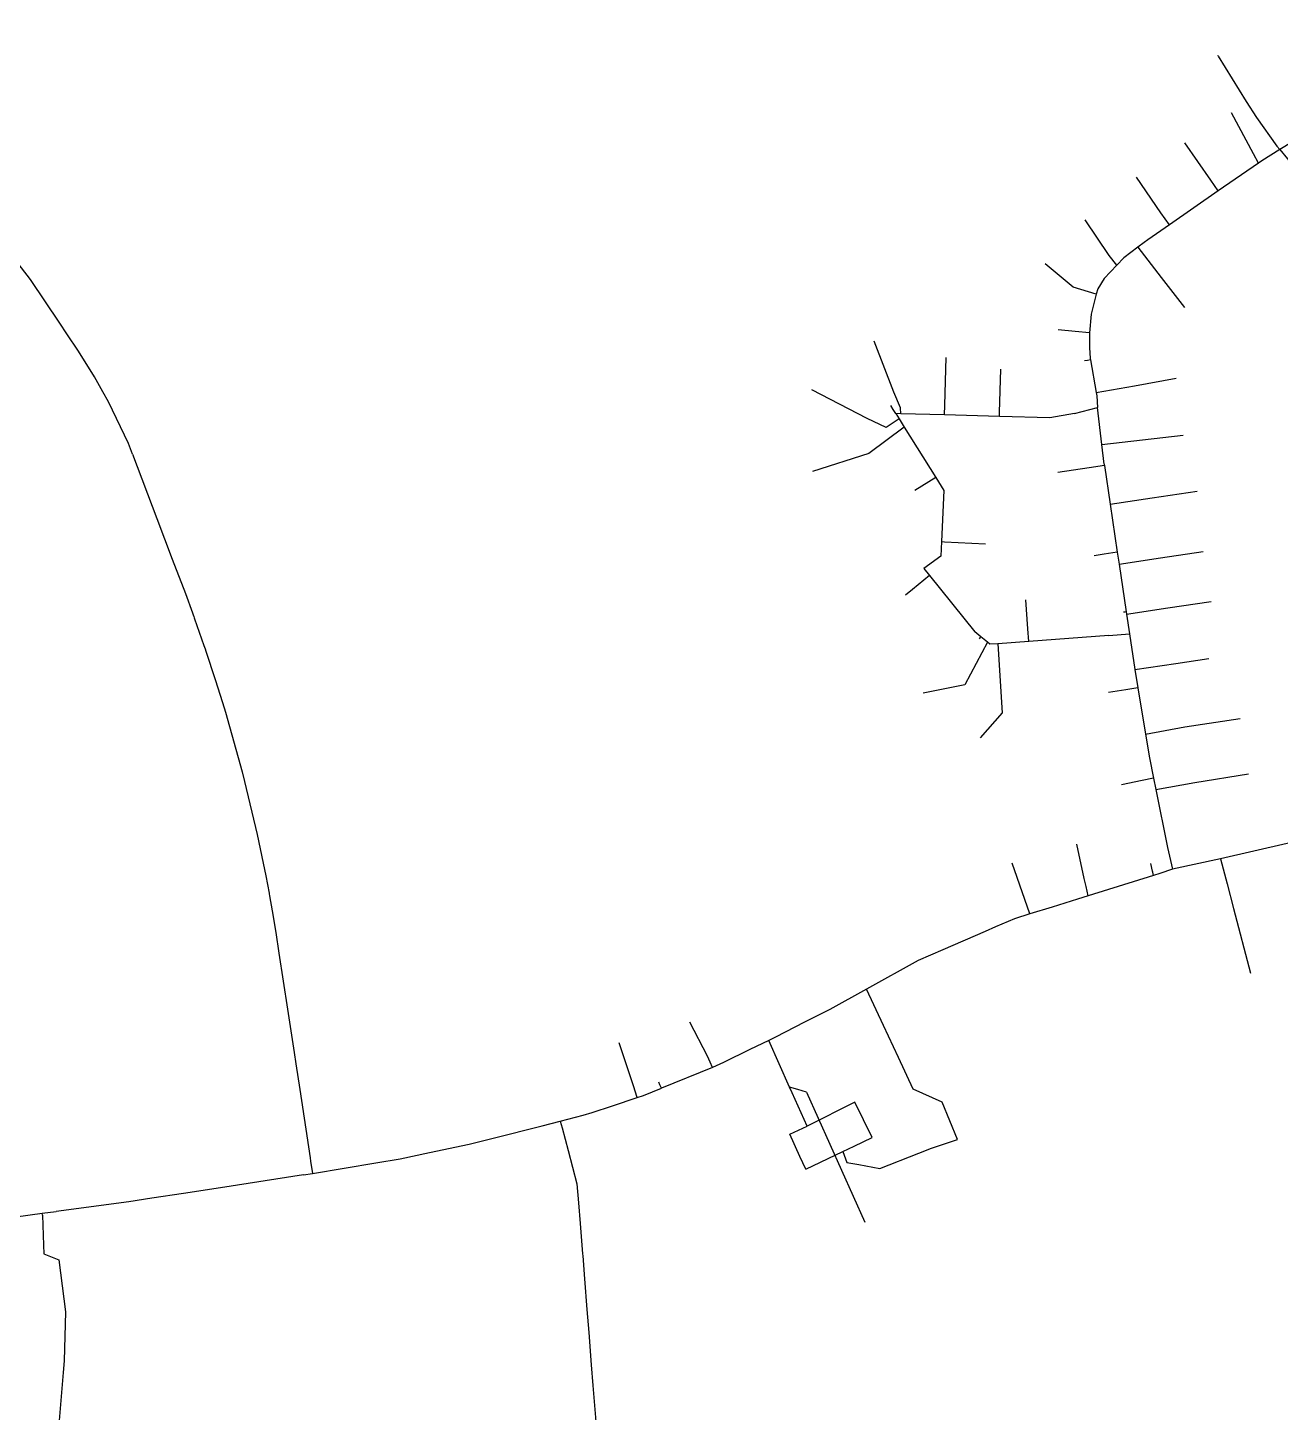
# Model space of a CAD drawing. Header units: inches. Extents: x 1024943 to 1043005, y 1856303 to 1868730.
# Drawn here: x 1028786 to 1030406, y 1859317 to 1861108 of the extents above; entities that cross this region are included whole.
import ezdxf

# ---------------------------------------------------------------- set-up
doc = ezdxf.new("R2010")
doc.units = ezdxf.units.IN
doc.header["$MEASUREMENT"] = 0
doc.layers.add('Water_Network', color=130, linetype='Continuous')

msp = doc.modelspace()

# ---------------------------------------------------------------- linework, layer by layer
at = {"layer": 'Water_Network', "elevation": 0}
for points in [[(1030655.2, 1861107.9), (1030653, 1861106.5), (1030649.3, 1861104.1), (1030588.8, 1861065.2), (1030579.5, 1861059.2), (1030525.9, 1861024.6), (1030513.5, 1861016.6), (1030496.8, 1861005.9), (1030405, 1860950.2)], [(1030325.3, 1861071.2), (1030324.9, 1861071.9)], [(1030325.3, 1861071.2), (1030361.5, 1861012.4), (1030375.1, 1860991.6), (1030401.4, 1860954.6), (1030405, 1860950.2)], [(1030371.3, 1860944.8), (1030342.5, 1860997.9)], [(1030316, 1860910.6), (1030282.3, 1860959.1)], [(1030377.7, 1860932.8), (1030371.3, 1860944.8)], [(1030405, 1860950.2), (1030382, 1860935.8)], [(1030405, 1860950.2), (1030444.7, 1860902), (1030458.3, 1860882.4)], [(1030382, 1860935.8), (1030377.7, 1860932.8), (1030325.6, 1860896.7), (1030262.3, 1860852.8), (1030234.6, 1860833.6), (1030229.6, 1860830.2), (1030221.7, 1860824.2), (1030203.6, 1860810.3), (1030194.5, 1860800.8), (1030177.8, 1860783.3), (1030169.6, 1860770.1), (1030167.8, 1860763.3), (1030161.1, 1860737.5), (1030158.8, 1860713.2), (1030158.8, 1860694.3), (1030159.9, 1860679.8), (1030160.2, 1860678.2)], [(1030251.4, 1860868.5), (1030219.6, 1860914.4)], [(1030325.6, 1860896.7), (1030316, 1860910.6)], [(1030184.4, 1860813.2), (1030153.3, 1860859.2)], [(1030262.3, 1860852.8), (1030251.4, 1860868.5)], [(1028916.3, 1860570), (1028890.4, 1860623.8), (1028883.3, 1860636.7), (1028872.5, 1860656.3), (1028851.5, 1860689.4), (1028836.5, 1860711.8), (1028827.3, 1860725.5), (1028789.5, 1860782.2), (1028751.7, 1860831.5)], [(1030221.7, 1860824.2), (1030251.9, 1860784.9)], [(1030137.7, 1860772.4), (1030101.5, 1860802.5)], [(1030194.5, 1860800.8), (1030184.4, 1860813.2)], [(1030251.9, 1860784.9), (1030281.7, 1860746)], [(1030167.8, 1860763.3), (1030137.7, 1860772.4)], [(1030140.3, 1860714.9), (1030118.7, 1860716.9)], [(1030158.8, 1860713.2), (1030140.3, 1860714.9)], [(1029906, 1860636.2), (1029880.5, 1860702.2)], [(1029971.9, 1860619.6), (1029973.6, 1860681.3)], [(1030156.4, 1860677.5), (1030152.6, 1860676.9)], [(1030160.2, 1860678.2), (1030156.4, 1860677.5)], [(1030160.2, 1860678.2), (1030167.6, 1860636), (1030168.4, 1860631.5), (1030169.5, 1860616.7)], [(1030042.7, 1860610.1), (1030044.2, 1860666.3)], [(1029871.6, 1860602.4), (1029799.9, 1860639.6)], [(1030167.6, 1860636), (1030217, 1860644.7)], [(1030217, 1860644.7), (1030271.2, 1860654.3)], [(1029915, 1860608.5), (1029914.6, 1860616), (1029906, 1860636.2)], [(1029971.5, 1860606.9), (1029971.9, 1860619.6)], [(1029913, 1860601.7), (1029896.1, 1860590.5), (1029871.6, 1860602.4)], [(1029905.3, 1860613.9), (1029902.1, 1860619.1)], [(1029908.6, 1860608.7), (1029905.3, 1860613.9)], [(1030139.8, 1860609), (1030107.7, 1860603.2), (1030042.5, 1860605), (1029971.5, 1860606.9), (1029915, 1860608.5), (1029908.6, 1860608.7)], [(1029908.6, 1860608.7), (1029913, 1860601.7), (1029919.5, 1860591.3), (1029960.3, 1860525.9), (1029970.8, 1860509), (1029967.7, 1860443.1), (1029966.8, 1860424.3), (1029944.9, 1860408.1), (1029952.3, 1860399), (1030010.6, 1860326.4)], [(1030042.5, 1860605), (1030042.7, 1860610.1)], [(1030139.8, 1860609), (1030169.5, 1860616.7)], [(1030177.9, 1860543.4), (1030175, 1860568.6), (1030169.5, 1860616.7)], [(1029919.5, 1860591.3), (1029873.8, 1860557.1)], [(1028921.5, 1860556.1), (1028916.3, 1860570)], [(1030175, 1860568.6), (1030227.7, 1860574.6)], [(1030227.7, 1860574.6), (1030280.2, 1860580.6)], [(1028921.5, 1860556.1), (1028952.9, 1860472.9), (1028972.8, 1860420.2), (1028990, 1860375.8), (1028998.9, 1860350.8), (1028999.9, 1860348.1), (1029000.7, 1860346.1), (1029001.3, 1860344.5), (1029001.8, 1860343), (1029013.9, 1860308.5), (1029015.3, 1860304.4), (1029016.4, 1860301.2)], [(1029873.8, 1860557.1), (1029800.7, 1860533.6)], [(1030158.7, 1860538.5), (1030118.1, 1860532.4)], [(1030178.2, 1860541.4), (1030158.7, 1860538.5)], [(1030177.9, 1860543.4), (1030178.2, 1860541.4), (1030185.7, 1860491.5), (1030195, 1860429.2), (1030197.3, 1860414), (1030206.6, 1860352.2)], [(1029960.3, 1860525.9), (1029933.1, 1860509)], [(1030185.7, 1860491.5), (1030240, 1860499.7)], [(1030240, 1860499.7), (1030298.3, 1860508.4)], [(1029967.7, 1860443.1), (1029971.4, 1860442.9)], [(1029971.4, 1860442.9), (1030024.4, 1860440.2)], [(1030177.9, 1860426.6), (1030165, 1860424.7)], [(1030195, 1860429.2), (1030177.9, 1860426.6)], [(1030250.9, 1860422), (1030305.8, 1860430.3)], [(1030197.3, 1860414), (1030250.9, 1860422)], [(1029952.3, 1860399), (1029930, 1860381)], [(1029930, 1860381), (1029921.1, 1860373.9)], [(1030079.3, 1860330.1), (1030076.5, 1860367.8)], [(1030204.7, 1860351.9), (1030202.9, 1860351.6)], [(1030206.6, 1860352.2), (1030204.7, 1860351.9)], [(1030206.6, 1860352.2), (1030207, 1860349.2), (1030210.8, 1860323.7)], [(1030207, 1860349.2), (1030260.5, 1860357.2)], [(1030260.5, 1860357.2), (1030316.3, 1860365.6)], [(1030018.5, 1860319.9), (1030010.6, 1860326.4)], [(1030017.4, 1860318.6), (1030016.3, 1860317.3)], [(1030018.5, 1860319.9), (1030017.4, 1860318.6)], [(1030184, 1860321.5), (1030080.5, 1860313.9), (1030040.6, 1860311), (1030030.2, 1860310.2), (1030027, 1860312.8), (1030018.5, 1860319.9)], [(1030080.5, 1860313.9), (1030079.3, 1860330.1)], [(1030184, 1860321.5), (1030210.8, 1860323.7)], [(1030210.8, 1860323.7), (1030217.8, 1860277.5), (1030221.4, 1860253.9), (1030231.4, 1860194.1), (1030236.6, 1860163.1), (1030241.9, 1860136.9), (1030244.9, 1860122.3), (1030260, 1860047.2)], [(1029016.4, 1860301.2), (1029028.5, 1860264.8), (1029037.8, 1860235.1), (1029041.7, 1860222.3), (1029063.3, 1860145.2), (1029066.4, 1860132.7)], [(1030027, 1860312.8), (1029997.9, 1860257.7)], [(1030040.6, 1860311), (1030046.1, 1860221.7)], [(1030217.8, 1860277.5), (1030270.6, 1860285.5)], [(1030270.6, 1860285.5), (1030313.3, 1860292)], [(1029997.9, 1860257.7), (1029943.8, 1860247)], [(1030205.9, 1860251.4), (1030183.4, 1860247.8)], [(1030221.4, 1860253.9), (1030205.9, 1860251.4)], [(1030046.1, 1860221.7), (1030017.5, 1860189.2)], [(1030282.3, 1860203.2), (1030353.8, 1860214.2)], [(1030231.4, 1860194.1), (1030282.3, 1860203.2)], [(1030241.9, 1860136.9), (1030227.2, 1860133.9)], [(1030295.4, 1860131.5), (1030364.6, 1860142.4)], [(1029066.4, 1860132.7), (1029082.8, 1860063.9), (1029090.6, 1860027), (1029093.8, 1860010.7), (1029098.1, 1859988.2)], [(1030227.2, 1860133.9), (1030200.4, 1860128.5)], [(1030244.9, 1860122.3), (1030295.4, 1860131.5)], [(1030543.5, 1860074), (1030507.2, 1860068.5), (1030461.2, 1860061.1), (1030414.8, 1860052.3), (1030328.5, 1860032.8), (1030266.5, 1860019.2)], [(1030543.5, 1860074), (1030507.2, 1860068.5), (1030461.2, 1860061.1), (1030414.8, 1860052.3), (1030328.5, 1860032.8), (1030266.5, 1860019.2)], [(1030152.2, 1860007.4), (1030142.7, 1860051.6)], [(1030260, 1860047.2), (1030266.5, 1860019.2)], [(1030328.5, 1860032.8), (1030337.1, 1860000.1), (1030345.4, 1859968.5)], [(1030241.6, 1860011.1), (1030157.1, 1859984.8), (1030143.4, 1859980.5), (1030110.9, 1859970.3), (1030081.9, 1859961.3), (1030061.9, 1859955), (1030037.5, 1859944.5)], [(1030241.6, 1860011.1), (1030157.1, 1859984.8), (1030143.4, 1859980.5), (1030110.9, 1859970.3), (1030081.9, 1859961.3), (1030061.9, 1859955), (1030037.5, 1859944.5)], [(1030075.2, 1859980.1), (1030058.8, 1860027)], [(1030240.3, 1860016.8), (1030238.2, 1860026.5)], [(1030241.6, 1860011.1), (1030240.7, 1860015.3), (1030240.3, 1860016.8)], [(1030266.5, 1860019.2), (1030250, 1860013.7), (1030241.6, 1860011.1)], [(1030266.5, 1860019.2), (1030250, 1860013.7), (1030241.6, 1860011.1)], [(1030157.1, 1859984.8), (1030154.5, 1859996.7), (1030152.2, 1860007.4)], [(1029098.1, 1859988.2), (1029098.3, 1859987.2), (1029098.7, 1859984.9), (1029102.1, 1859965.2), (1029106.7, 1859937.4)], [(1030081.9, 1859961.3), (1030075.2, 1859980.1)], [(1030345.4, 1859968.5), (1030367.4, 1859884.6)], [(1030037.5, 1859944.5), (1030023.9, 1859938.6), (1029969.5, 1859915.1), (1029937.3, 1859901.2), (1029870.6, 1859864.2)], [(1030037.5, 1859944.5), (1030023.9, 1859938.6), (1029969.5, 1859915.1), (1029937.3, 1859901.2), (1029870.6, 1859864.2)], [(1029106.7, 1859937.4), (1029110.9, 1859910.6), (1029122, 1859838), (1029130.4, 1859782), (1029132.6, 1859767.5), (1029137.7, 1859734), (1029151.1, 1859646)], [(1029870.6, 1859864.2), (1029823.1, 1859837.9), (1029790.5, 1859821.1), (1029753.1, 1859801.8), (1029744.2, 1859797.6)], [(1029870.6, 1859864.2), (1029823.1, 1859837.9), (1029790.5, 1859821.1), (1029753.1, 1859801.8), (1029744.2, 1859797.6)], [(1029892.8, 1859816.8), (1029870.6, 1859864.2)], [(1029892.8, 1859816.8), (1029870.6, 1859864.2)], [(1029664.9, 1859777.4), (1029642.3, 1859821.2)], [(1029954.5, 1859658.1), (1029988.4, 1859669.4), (1029968.4, 1859718), (1029931.1, 1859734.5), (1029911.9, 1859775.6), (1029892.8, 1859816.8)], [(1029954.5, 1859658.1), (1029988.4, 1859669.4), (1029968.4, 1859718), (1029931.1, 1859734.5), (1029911.9, 1859775.6), (1029892.8, 1859816.8)], [(1029744.2, 1859797.6), (1029719.8, 1859786.1), (1029685.5, 1859769.3), (1029671.4, 1859762.8), (1029605.5, 1859736.1)], [(1029744.2, 1859797.6), (1029719.8, 1859786.1), (1029685.5, 1859769.3), (1029671.4, 1859762.8), (1029605.5, 1859736.1)], [(1029771.2, 1859737.4), (1029744.2, 1859797.6)], [(1029771.2, 1859737.4), (1029744.2, 1859797.6)], [(1029569.2, 1859738.9), (1029550.9, 1859794.4)], [(1029671.4, 1859762.8), (1029668.3, 1859769.4), (1029664.9, 1859777.4)], [(1029603.4, 1859740.2), (1029601.9, 1859743.6)], [(1029542, 1859713.2), (1029574.2, 1859723.8), (1029582.2, 1859726.5), (1029605.5, 1859736.1)], [(1029542, 1859713.2), (1029574.2, 1859723.8), (1029582.2, 1859726.5), (1029605.5, 1859736.1)], [(1029574.2, 1859723.8), (1029569.2, 1859738.9)], [(1029605.5, 1859736.1), (1029605.1, 1859736.8), (1029603.4, 1859740.2)], [(1029781.9, 1859734.2), (1029771.2, 1859737.4)], [(1029774.6, 1859729.8), (1029771.2, 1859737.4)], [(1029781.9, 1859734.2), (1029771.2, 1859737.4)], [(1029774.6, 1859729.8), (1029771.2, 1859737.4)], [(1029793.9, 1859686.7), (1029774.6, 1859729.8)], [(1029793.9, 1859686.7), (1029774.6, 1859729.8)], [(1029792.9, 1859730.9), (1029781.9, 1859734.2)], [(1029792.9, 1859730.9), (1029781.9, 1859734.2)], [(1029792.9, 1859730.9), (1029868.6, 1859562.6)], [(1029792.9, 1859730.9), (1029868.6, 1859562.6)], [(1029504.3, 1859701), (1029515.7, 1859704.5), (1029542, 1859713.2)], [(1029855.5, 1859718), (1029793.9, 1859686.7)], [(1029855.5, 1859718), (1029793.9, 1859686.7)], [(1029878.1, 1859672), (1029855.5, 1859718)], [(1029878.1, 1859672), (1029855.5, 1859718)], [(1029236, 1859639.3), (1029267.5, 1859644.7), (1029305.6, 1859652.7), (1029356.8, 1859663.5), (1029387.7, 1859671.2), (1029451.4, 1859687), (1029474.7, 1859693.4)], [(1029474.7, 1859693.4), (1029504.3, 1859701)], [(1029474.7, 1859693.4), (1029477.1, 1859684.7)], [(1029477.1, 1859684.7), (1029484.9, 1859655.2), (1029496.2, 1859612), (1029498.2, 1859587.6), (1029500.3, 1859560.8), (1029503.4, 1859521.7)], [(1029771.3, 1859676.3), (1029793.9, 1859686.7)], [(1029771.3, 1859676.3), (1029793.9, 1859686.7)], [(1029784.5, 1859647.7), (1029771.3, 1859676.3)], [(1029784.5, 1859647.7), (1029771.3, 1859676.3)], [(1029854.7, 1859660.8), (1029878.1, 1859672)], [(1029792.2, 1859631.2), (1029839.9, 1859653.8)], [(1029839.9, 1859653.8), (1029854.7, 1859660.8)], [(1029839.9, 1859653.8), (1029845.1, 1859639.8)], [(1029938.1, 1859651.7), (1029954.5, 1859658.1)], [(1029151.1, 1859646), (1029151.8, 1859641.3)], [(1029151.8, 1859641.3), (1029154.4, 1859625.4)], [(1029154.4, 1859625.4), (1029236, 1859639.3)], [(1029792.2, 1859631.2), (1029784.5, 1859647.7)], [(1029792.2, 1859631.2), (1029784.5, 1859647.7)], [(1029845.1, 1859639.8), (1029860.9, 1859637)], [(1029860.9, 1859637), (1029887.7, 1859632)], [(1029887.7, 1859632), (1029938.1, 1859651.7)], [(1029142.8, 1859623.6), (1029035.2, 1859607.1), (1028987.5, 1859599.8), (1028946.6, 1859593.6), (1028916.6, 1859589), (1028822.7, 1859576.5)], [(1029142.8, 1859623.6), (1029154.4, 1859625.4)], [(1028442.2, 1859522.4), (1028596.8, 1859545.5), (1028804.7, 1859574)], [(1028804.7, 1859574), (1028822.7, 1859576.5)], [(1028804.9, 1859571.6), (1028804.7, 1859574)], [(1028804.9, 1859571.6), (1028806.5, 1859533), (1028807, 1859521.4), (1028826, 1859514), (1028834.8, 1859446.5), (1028832.9, 1859383.3), (1028831.7, 1859367.9), (1028826.4, 1859300.9), (1028826.3, 1859296.9)], [(1029503.4, 1859521.7), (1029503.6, 1859519), (1029505.9, 1859489.4), (1029509.1, 1859449.4), (1029511.5, 1859419.6), (1029514.7, 1859378), (1029516.9, 1859351.4), (1029520.2, 1859309.7), (1029522.4, 1859281.6), (1029525.4, 1859243.1)]]:
    msp.add_lwpolyline(points, dxfattribs=at)

doc.saveas('drawing.dxf')
